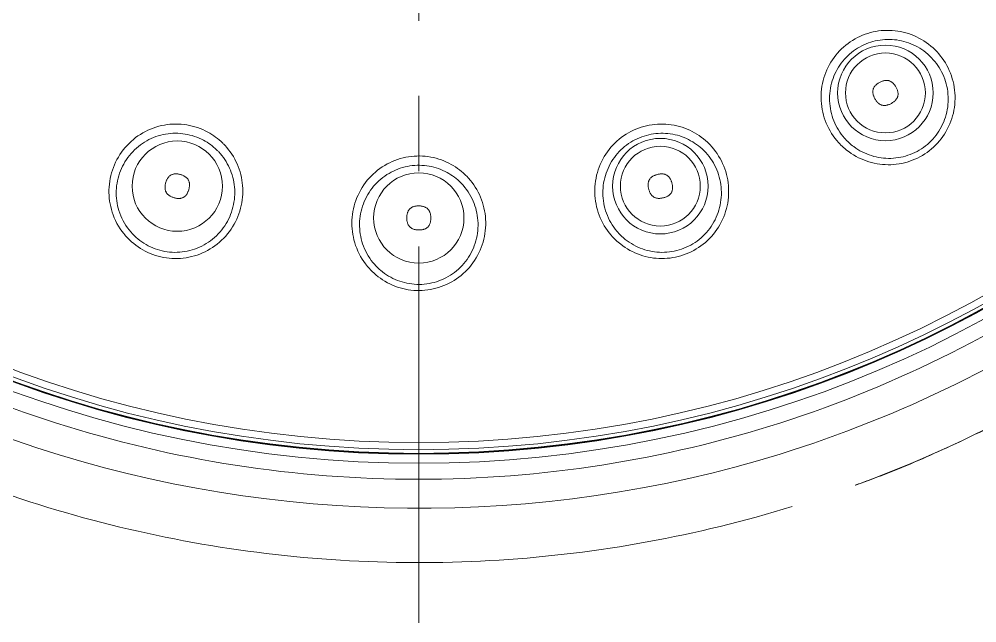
# Model space of a CAD drawing. Header units: millimetres. Extents: x 1435 to 2029, y -1230 to -810.
# Drawn here: x 1685.13 to 1716.94, y -946.47 to -926.41 of the extents above; entities that cross this region are included whole.
import ezdxf

# ---------------------------------------------------------------- set-up
doc = ezdxf.new("R2010")
doc.units = ezdxf.units.MM
doc.header["$LTSCALE"] = 10
doc.linetypes.add('CENTER', pattern=[2, 1.25, -0.25, 0.25, -0.25])
doc.layers.add('41', color=7, linetype='Continuous')
doc.layers.add('CL', color=1, linetype='CENTER')

msp = doc.modelspace()

# ---------------------------------------------------------------- linework, layer by layer
at = {"layer": '41', "color": 3, "linetype": 'Continuous', "lineweight": 5, "extrusion": (0, 0, -1)}
for centre, radius in [((-1698.40274, -902.01799), 39.1474), ((-1698.40274, -902.01799), 38.81921), ((-1698.40274, -902.01799), 38.46191), ((-1713.90274, -928.86478), 1.5866), ((-1706.42613, -931.96169), 1.5866)]:
    msp.add_circle(centre, radius, dxfattribs=at)
at = {"layer": '41', "color": 3, "linetype": 'Continuous', "lineweight": 5}
for centre, radius in [((1698.40274, -902.01799), 38.84741), ((1713.90274, -928.86478), 1.32679), ((1706.42613, -931.96169), 1.32679)]:
    msp.add_circle(centre, radius, dxfattribs=at)
at = {"layer": '41', "color": 7, "linetype": 'Continuous', "lineweight": 5, "extrusion": (0, 0, -1)}
for centre, radius in [((-1698.40274, -902.01799), 38.82819), ((-1690.37935, -931.96169), 1.5), ((-1698.40274, -933.01799), 1.5)]:
    msp.add_circle(centre, radius, dxfattribs=at)
at = {"layer": '41', "color": 7, "linetype": 'Continuous', "lineweight": 5}
msp.add_circle((1698.40274, -902.01799), 38.69737, dxfattribs=at)
for points, degree, knots in [([(1710.80763, -861.43355), (1704.43785, -859.4729), (1697.70682, -859.05988), (1687.92136, -860.75512), (1684.77073, -861.68737), (1678.69198, -864.28703), (1675.79006, -865.95192), (1670.51201, -869.86368), (1668.07071, -872.16193), (1663.82125, -877.21594), (1662.01189, -879.9591), (1659.02718, -885.87989), (1657.88594, -889.00565), (1656.36149, -895.4016), (1655.96541, -898.7412), (1655.9695, -908.6206), (1657.55294, -915.22506), (1661.9922, -924.04122), (1663.84319, -926.8498), (1668.07896, -931.88137), (1670.48537, -934.15303), (1675.82524, -938.10922), (1678.6784, -939.74049), (1684.73708, -942.33594), (1687.95791, -943.28799), (1694.43301, -944.40824), (1697.76031, -944.59295), (1704.37607, -944.17223), (1707.6233, -943.58234), (1710.80817, -942.60197)], 3, [0, 0, 0, 0, 0.125, 0.125, 0.1875, 0.1875, 0.25, 0.25, 0.3125, 0.3125, 0.375, 0.375, 0.4375, 0.4375, 0.5, 0.5, 0.625, 0.625, 0.6875, 0.6875, 0.75, 0.75, 0.8125, 0.8125, 0.875, 0.875, 0.9375, 0.9375, 1, 1, 1, 1]), ([(1712.91284, -941.89358), (1716.21508, -940.68522), (1719.33043, -939.07955), (1723.97069, -935.91372), (1725.64883, -934.57235), (1728.72997, -931.70672), (1730.13581, -930.14697), (1731.43146, -928.55837)], 3, [0, 0, 0, 0, 0.45249129, 0.45249129, 0.72624564, 0.72624564, 1, 1, 1, 1]), ([(1713.55633, -929.06478), (1713.35776, -928.71323), (1713.70274, -928.51837), (1714.04779, -928.32347), (1714.24915, -928.66478)], 2, [0, 0, 0, 0.5, 0.5, 1, 1, 1]), ([(1714.24915, -928.66478), (1714.44773, -929.01633), (1714.10274, -929.21119), (1713.75769, -929.40609), (1713.55633, -929.06478)], 2, [0, 0, 0, 0.5, 0.5, 1, 1, 1]), ([(1689.99298, -931.85817), (1690.10115, -931.46917), (1690.48288, -931.57532), (1690.86468, -931.6815), (1690.76572, -932.06522)], 2, [0, 0, 0, 0.5, 0.5, 1, 1, 1]), ([(1706.03976, -932.06522), (1705.93894, -931.67425), (1706.32261, -931.57532), (1706.70634, -931.47637), (1706.8125, -931.85817)], 2, [0, 0, 0, 0.5, 0.5, 1, 1, 1]), ([(1690.76572, -932.06522), (1690.65756, -932.45422), (1690.27583, -932.34806), (1689.89403, -932.24189), (1689.99298, -931.85817)], 2, [0, 0, 0, 0.5, 0.5, 1, 1, 1]), ([(1706.8125, -931.85817), (1706.91333, -932.24913), (1706.52966, -932.34806), (1706.14593, -932.44701), (1706.03976, -932.06522)], 2, [0, 0, 0, 0.5, 0.5, 1, 1, 1]), ([(1698.00274, -933.01799), (1698.00654, -932.61425), (1698.40274, -932.61799), (1698.79901, -932.62173), (1698.80274, -933.01799)], 2, [0, 0, 0, 0.5, 0.5, 1, 1, 1]), ([(1698.80274, -933.01799), (1698.79894, -933.42173), (1698.40274, -933.41799), (1698.00647, -933.41425), (1698.00274, -933.01799)], 2, [0, 0, 0, 0.5, 0.5, 1, 1, 1]), ([(1712.89293, -941.89136), (1713.04392, -941.84038), (1713.94041, -941.52962), (1715.54827, -940.84622), (1717.21581, -940.05735), (1718.15088, -939.56819), (1718.37933, -939.44587)], 3, [0, 0, 0, 0, 0.07947082, 0.473315, 0.87066293, 1, 1, 1, 1])]:
    msp.add_open_spline(points, degree=degree, knots=knots, dxfattribs=at)
at = {"layer": '41', "color": 3, "linetype": 'Continuous', "lineweight": 5}
for points, knots in [([(1730.13435, -927.32983), (1727.50598, -930.63116), (1724.45271, -933.46965), (1717.48903, -938.14516), (1713.66896, -939.92341), (1701.61907, -943.40742), (1692.83378, -943.15063), (1681.04048, -939.02241), (1677.27538, -937.00836), (1670.62627, -932.00246), (1667.64716, -928.93741), (1662.83208, -922.14946), (1660.92504, -918.32807), (1658.39607, -910.39283), (1657.73907, -906.19871), (1657.74274, -897.80204), (1658.41335, -893.55771), (1660.9641, -885.61714), (1662.8646, -881.82521), (1670.14191, -871.6132), (1677.08091, -866.38542), (1689.00801, -862.23172), (1693.10014, -861.48266), (1701.51783, -861.2585), (1705.66341, -861.7935), (1713.71948, -864.13161), (1717.53553, -865.91697), (1724.47376, -870.58562), (1727.56233, -873.4756), (1730.13487, -876.70681)], [0, 0, 0, 0, 0.0625, 0.0625, 0.125, 0.125, 0.25, 0.25, 0.3125, 0.3125, 0.375, 0.375, 0.4375, 0.4375, 0.5, 0.5, 0.5625, 0.5625, 0.625, 0.625, 0.75, 0.75, 0.8125, 0.8125, 0.875, 0.875, 0.9375, 0.9375, 1, 1, 1, 1]), ([(1729.36542, -877.33787), (1724.24212, -870.89578), (1717.19666, -866.14876), (1705.40494, -862.75058), (1701.3571, -862.23616), (1693.14841, -862.47134), (1689.1578, -863.20971), (1677.52705, -867.28659), (1670.7714, -872.39682), (1663.68855, -882.3734), (1661.84131, -886.07445), (1659.3653, -893.82577), (1658.71928, -897.98009), (1658.72811, -910.17906), (1661.31775, -918.32302), (1668.41489, -928.32004), (1671.2618, -931.25181), (1677.81644, -936.18764), (1681.39353, -938.10366), (1689.15107, -940.82491), (1693.15378, -941.56401), (1701.33659, -941.80004), (1705.41023, -941.2833), (1717.171, -937.89574), (1724.24173, -933.14069), (1729.36544, -926.6981)], [0, 0, 0, 0, 0.125, 0.125, 0.1875, 0.1875, 0.25, 0.25, 0.375, 0.375, 0.4375, 0.4375, 0.5, 0.5, 0.625, 0.625, 0.6875, 0.6875, 0.75, 0.75, 0.8125, 0.8125, 0.875, 0.875, 1, 1, 1, 1]), ([(1715.48505, -927.37027), (1715.66667, -927.53602), (1715.8224, -927.73424), (1715.94044, -927.94955), (1716.06298, -928.17307), (1716.14817, -928.42115), (1716.18862, -928.67331), (1716.22906, -928.92537), (1716.22587, -929.18862), (1716.17853, -929.44066), (1716.13183, -929.68935), (1716.04075, -929.93417), (1715.91232, -930.1537), (1715.7865, -930.36878), (1715.62124, -930.56564), (1715.4303, -930.72703), (1715.24281, -930.88551), (1715.02533, -931.0142), (1714.79615, -931.10228), (1714.56872, -931.18968), (1714.32356, -931.23953), (1714.08081, -931.24821), (1713.83662, -931.25694), (1713.5883, -931.22432), (1713.35562, -931.15373), (1713.11904, -931.08196), (1712.89227, -930.96907), (1712.69299, -930.82469), (1712.56683, -930.73329), (1712.44979, -930.62823), (1712.34547, -930.5129), (1712.17543, -930.32492), (1712.03595, -930.10503), (1711.93834, -929.87122), (1711.83999, -929.63559), (1711.78146, -929.37925), (1711.76816, -929.12352), (1711.75493, -928.86905), (1711.78618, -928.608), (1711.86009, -928.36281), (1711.93278, -928.12164), (1712.04889, -927.88899), (1712.19911, -927.68529), (1712.34625, -927.48577), (1712.53029, -927.30842), (1712.73579, -927.16868), (1712.93815, -927.03107), (1713.16691, -926.9261), (1713.40294, -926.86237), (1713.63817, -926.79886), (1713.887, -926.77453), (1714.12918, -926.79077), (1714.37371, -926.80716), (1714.61804, -926.86528), (1714.84287, -926.95971), (1715.07767, -927.05834), (1715.29773, -927.19932), (1715.48505, -927.37027)], [0, 0, 0, 0, 0.05322447, 0.05322447, 0.05322447, 0.10853912, 0.10853912, 0.10853912, 0.1638439, 0.1638439, 0.1638439, 0.21841414, 0.21841414, 0.21841414, 0.27186265, 0.27186265, 0.27186265, 0.32432588, 0.32432588, 0.32432588, 0.37636987, 0.37636987, 0.37636987, 0.42871445, 0.42871445, 0.42871445, 0.48193844, 0.48193844, 0.48193844, 0.51535636, 0.51535636, 0.51535636, 0.57030737, 0.57030737, 0.57030737, 0.62570038, 0.62570038, 0.62570038, 0.6808302, 0.6808302, 0.6808302, 0.73505244, 0.73505244, 0.73505244, 0.78814833, 0.78814833, 0.78814833, 0.84041218, 0.84041218, 0.84041218, 0.89248192, 0.89248192, 0.89248192, 0.94505135, 0.94505135, 0.94505135, 1, 1, 1, 1]), ([(1715.32073, -927.58676), (1715.31653, -927.58302), (1715.31231, -927.57931), (1715.30808, -927.57561), (1715.14264, -927.43106), (1714.95, -927.31247), (1714.74518, -927.22989), (1714.54881, -927.15073), (1714.3362, -927.10266), (1714.1235, -927.09016), (1713.91189, -927.07772), (1713.69469, -927.10025), (1713.48924, -927.15657), (1713.28358, -927.21295), (1713.08423, -927.30475), (1712.90754, -927.42462), (1712.72798, -927.54643), (1712.56689, -927.70059), (1712.43747, -927.8739), (1712.30486, -928.05149), (1712.20173, -928.25418), (1712.13605, -928.46443), (1712.06891, -928.67939), (1712.03893, -928.90835), (1712.04775, -929.13196), (1712.05666, -929.358), (1712.1054, -929.58492), (1712.18943, -929.79408), (1712.27323, -930.00265), (1712.39439, -930.19931), (1712.54314, -930.36803), (1712.63466, -930.47183), (1712.73769, -930.56662), (1712.84907, -930.64931), (1713.02529, -930.78014), (1713.22666, -930.88306), (1713.43733, -930.94906), (1713.64475, -931.01404), (1713.86677, -931.04493), (1714.08536, -931.03836), (1714.30273, -931.03183), (1714.52267, -930.98802), (1714.72658, -930.91009), (1714.93208, -930.83156), (1715.12711, -930.71611), (1715.29479, -930.57376), (1715.46555, -930.4288), (1715.61293, -930.25172), (1715.7244, -930.05851), (1715.83813, -929.86137), (1715.91788, -929.64165), (1715.95752, -929.41902), (1715.99764, -929.19365), (1715.99792, -928.95874), (1715.95918, -928.73447), (1715.92052, -928.51069), (1715.842, -928.29117), (1715.73048, -928.09401), (1715.62349, -927.90488), (1715.48341, -927.73134), (1715.32073, -927.58676)], [0, 0, 0, 0, 0.00135797, 0.00135797, 0.00135797, 0.0551765, 0.0551765, 0.0551765, 0.10673344, 0.10673344, 0.10673344, 0.15804033, 0.15804033, 0.15804033, 0.20941295, 0.20941295, 0.20941295, 0.26164171, 0.26164171, 0.26164171, 0.31517988, 0.31517988, 0.31517988, 0.36992364, 0.36992364, 0.36992364, 0.42525858, 0.42525858, 0.42525858, 0.48042685, 0.48042685, 0.48042685, 0.51407479, 0.51407479, 0.51407479, 0.56776259, 0.56776259, 0.56776259, 0.62062222, 0.62062222, 0.62062222, 0.67319686, 0.67319686, 0.67319686, 0.72619824, 0.72619824, 0.72619824, 0.78019186, 0.78019186, 0.78019186, 0.83529576, 0.83529576, 0.83529576, 0.8910682, 0.8910682, 0.8910682, 0.94669852, 0.94669852, 0.94669852, 1, 1, 1, 1]), ([(1691.8892, -930.53156), (1691.91595, -930.55779), (1691.94203, -930.5847), (1691.96739, -930.61223), (1692.13333, -930.79233), (1692.27043, -931.00253), (1692.36843, -931.22562), (1692.46819, -931.45274), (1692.53015, -931.69931), (1692.55004, -931.94552), (1692.57033, -932.1966), (1692.54743, -932.45411), (1692.4835, -932.69731), (1692.41872, -932.94371), (1692.31, -933.18219), (1692.16608, -933.39292), (1692.02206, -933.60378), (1691.83869, -933.79274), (1691.63098, -933.94321), (1691.42586, -934.09181), (1691.19114, -934.20702), (1690.94667, -934.27813), (1690.7071, -934.34782), (1690.45137, -934.37707), (1690.20139, -934.36279), (1689.95605, -934.34877), (1689.70941, -934.29243), (1689.48225, -934.19845), (1689.25705, -934.10529), (1689.04482, -933.97264), (1688.86271, -933.81174), (1688.76848, -933.72849), (1688.68114, -933.63696), (1688.60253, -933.5392), (1688.43209, -933.32727), (1688.2996, -933.08028), (1688.217, -932.82274), (1688.14094, -932.58563), (1688.10472, -932.33296), (1688.11062, -932.08492), (1688.11663, -931.83197), (1688.16662, -931.57696), (1688.25641, -931.34059), (1688.34705, -931.10197), (1688.4808, -930.87574), (1688.64691, -930.68102), (1688.81237, -930.48706), (1689.01466, -930.31894), (1689.23703, -930.19169), (1689.4559, -930.06644), (1689.70048, -929.97729), (1689.94995, -929.93271), (1690.1943, -929.88904), (1690.45023, -929.88694), (1690.69587, -929.92702), (1690.93757, -929.96645), (1691.17601, -930.0478), (1691.39131, -930.16418), (1691.57298, -930.26238), (1691.7422, -930.38738), (1691.8892, -930.53156)], [0, 0, 0, 0, 0.00792049, 0.00792049, 0.00792049, 0.06043734, 0.06043734, 0.06043734, 0.11391001, 0.11391001, 0.11391001, 0.16845772, 0.16845772, 0.16845772, 0.2237428, 0.2237428, 0.2237428, 0.27907914, 0.27907914, 0.27907914, 0.33372994, 0.33372994, 0.33372994, 0.38727115, 0.38727115, 0.38727115, 0.43979786, 0.43979786, 0.43979786, 0.491851, 0.491851, 0.491851, 0.51850541, 0.51850541, 0.51850541, 0.57707034, 0.57707034, 0.57707034, 0.63082929, 0.63082929, 0.63082929, 0.68567296, 0.68567296, 0.68567296, 0.74105743, 0.74105743, 0.74105743, 0.79623897, 0.79623897, 0.79623897, 0.85055128, 0.85055128, 0.85055128, 0.90373511, 0.90373511, 0.90373511, 0.95604774, 0.95604774, 0.95604774, 1, 1, 1, 1]), ([(1707.98832, -930.50239), (1707.99558, -930.50921), (1708.00278, -930.51607), (1708.00994, -930.52298), (1708.18958, -930.69632), (1708.34137, -930.90239), (1708.45366, -931.12438), (1708.56797, -931.35038), (1708.64445, -931.59905), (1708.67694, -931.85012), (1708.7097, -932.10333), (1708.69858, -932.36604), (1708.644, -932.61622), (1708.58968, -932.86518), (1708.49072, -933.10877), (1708.35479, -933.32581), (1708.22109, -933.53927), (1708.04777, -933.73308), (1707.84917, -933.88996), (1707.65468, -934.04361), (1707.43044, -934.16614), (1707.19543, -934.24676), (1706.96402, -934.32614), (1706.71577, -934.3671), (1706.47138, -934.36638), (1706.22779, -934.36566), (1705.98141, -934.32359), (1705.75212, -934.24416), (1705.52054, -934.16394), (1705.30015, -934.04352), (1705.10813, -933.89321), (1704.99381, -933.80372), (1704.88793, -933.70271), (1704.79334, -933.59308), (1704.62348, -933.39623), (1704.48682, -933.1666), (1704.39471, -932.92422), (1704.30443, -932.68668), (1704.25436, -932.43027), (1704.24871, -932.17603), (1704.24304, -931.92063), (1704.28211, -931.66027), (1704.36327, -931.41702), (1704.44369, -931.17601), (1704.56778, -930.94498), (1704.72567, -930.74423), (1704.88061, -930.54724), (1705.07253, -930.37385), (1705.28536, -930.23953), (1705.49399, -930.10786), (1705.72858, -930.01005), (1705.96932, -929.95459), (1706.20718, -929.8998), (1706.45759, -929.88481), (1706.69983, -929.91055), (1706.94232, -929.93632), (1707.1832, -930.00353), (1707.40325, -930.1061), (1707.61726, -930.20587), (1707.81705, -930.34148), (1707.98832, -930.50239)], [0, 0, 0, 0, 0.00211978, 0.00211978, 0.00211978, 0.05603738, 0.05603738, 0.05603738, 0.11094699, 0.11094699, 0.11094699, 0.16634547, 0.16634547, 0.16634547, 0.22148216, 0.22148216, 0.22148216, 0.27570679, 0.27570679, 0.27570679, 0.32879566, 0.32879566, 0.32879566, 0.38104764, 0.38104764, 0.38104764, 0.43311287, 0.43311287, 0.43311287, 0.48569523, 0.48569523, 0.48569523, 0.51672102, 0.51672102, 0.51672102, 0.57300685, 0.57300685, 0.57300685, 0.6281307, 0.6281307, 0.6281307, 0.68352364, 0.68352364, 0.68352364, 0.73841352, 0.73841352, 0.73841352, 0.79226777, 0.79226777, 0.79226777, 0.84503904, 0.84503904, 0.84503904, 0.8971613, 0.8971613, 0.8971613, 0.94932336, 0.94932336, 0.94932336, 1, 1, 1, 1]), ([(1691.68728, -930.75554), (1691.55802, -930.6306), (1691.40969, -930.52224), (1691.25064, -930.43698), (1691.0625, -930.33613), (1690.85452, -930.2654), (1690.64371, -930.23068), (1690.42926, -930.19535), (1690.20595, -930.19634), (1689.9925, -930.23309), (1689.77373, -930.27075), (1689.55913, -930.34701), (1689.36656, -930.45461), (1689.16981, -930.56454), (1688.99042, -930.71024), (1688.8429, -930.87879), (1688.69394, -931.04899), (1688.57325, -931.24722), (1688.49038, -931.45687), (1688.40789, -931.66554), (1688.36058, -931.89123), (1688.35241, -932.11569), (1688.34437, -932.33648), (1688.37399, -932.562), (1688.43955, -932.77407), (1688.51087, -933.0048), (1688.62729, -933.2267), (1688.77832, -933.41732), (1688.84802, -933.5053), (1688.92568, -933.58774), (1689.00964, -933.66273), (1689.17192, -933.80767), (1689.36174, -933.92728), (1689.56339, -934.01107), (1689.76679, -934.0956), (1689.98802, -934.14602), (1690.20786, -934.15804), (1690.43184, -934.17029), (1690.66092, -934.14302), (1690.87495, -934.07929), (1691.09328, -934.01429), (1691.30243, -933.90947), (1691.48441, -933.77492), (1691.66845, -933.63885), (1691.83015, -933.46849), (1691.95622, -933.279), (1692.08187, -933.09015), (1692.17575, -932.87702), (1692.23037, -932.65739), (1692.28405, -932.44153), (1692.3013, -932.21355), (1692.28045, -931.99164), (1692.26011, -931.77523), (1692.20299, -931.55892), (1692.11287, -931.35984), (1692.02484, -931.1654), (1691.903, -930.98239), (1691.7562, -930.82557), (1691.73383, -930.80167), (1691.71084, -930.77831), (1691.68728, -930.75554)], [0, 0, 0, 0, 0.04328294, 0.04328294, 0.04328294, 0.09469813, 0.09469813, 0.09469813, 0.14702144, 0.14702144, 0.14702144, 0.20066764, 0.20066764, 0.20066764, 0.25548677, 0.25548677, 0.25548677, 0.31083531, 0.31083531, 0.31083531, 0.36591152, 0.36591152, 0.36591152, 0.42007544, 0.42007544, 0.42007544, 0.47919032, 0.47919032, 0.47919032, 0.50610604, 0.50610604, 0.50610604, 0.558688, 0.558688, 0.558688, 0.61175101, 0.61175101, 0.61175101, 0.66583495, 0.66583495, 0.66583495, 0.72101412, 0.72101412, 0.72101412, 0.7768069, 0.7768069, 0.7768069, 0.83238907, 0.83238907, 0.83238907, 0.88698741, 0.88698741, 0.88698741, 0.94021171, 0.94021171, 0.94021171, 0.99218367, 0.99218367, 0.99218367, 1, 1, 1, 1]), ([(1707.81075, -930.72338), (1707.65878, -930.58403), (1707.48222, -930.46688), (1707.29338, -930.38101), (1707.1002, -930.29317), (1706.8892, -930.23593), (1706.67685, -930.21453), (1706.46541, -930.19321), (1706.24703, -930.20691), (1706.03942, -930.25485), (1705.82938, -930.30336), (1705.62464, -930.38826), (1705.44215, -930.5023), (1705.25546, -930.61896), (1705.0868, -930.76937), (1704.94993, -930.94026), (1704.80973, -931.11532), (1704.69885, -931.31681), (1704.62583, -931.52729), (1704.55169, -931.741), (1704.51441, -931.96999), (1704.51641, -932.19512), (1704.51841, -932.42041), (1704.55976, -932.64807), (1704.63697, -932.85955), (1704.71606, -933.07618), (1704.83511, -933.28198), (1704.98428, -933.45892), (1705.06752, -933.55766), (1705.16101, -933.6488), (1705.26223, -933.72969), (1705.43242, -933.86568), (1705.62859, -933.97508), (1705.83525, -934.04826), (1706.03994, -934.12075), (1706.26051, -934.15959), (1706.47871, -934.16093), (1706.69764, -934.16226), (1706.92032, -934.1258), (1707.12761, -934.0545), (1707.33814, -933.98209), (1707.53887, -933.87164), (1707.71238, -933.73321), (1707.88951, -933.59189), (1708.04352, -933.41729), (1708.16147, -933.2254), (1708.28129, -933.03046), (1708.36748, -932.812), (1708.41344, -932.58932), (1708.45952, -932.36602), (1708.46654, -932.13209), (1708.43446, -931.90722), (1708.40277, -931.68508), (1708.3321, -931.46564), (1708.22812, -931.26671), (1708.12251, -931.06468), (1707.97951, -930.87815), (1707.81075, -930.72338)], [0, 0, 0, 0, 0.05025594, 0.05025594, 0.05025594, 0.10171853, 0.10171853, 0.10171853, 0.15297091, 0.15297091, 0.15297091, 0.20484393, 0.20484393, 0.20484393, 0.25793336, 0.25793336, 0.25793336, 0.31232688, 0.31232688, 0.31232688, 0.36755185, 0.36755185, 0.36755185, 0.42280697, 0.42280697, 0.42280697, 0.47945278, 0.47945278, 0.47945278, 0.51073825, 0.51073825, 0.51073825, 0.5638194, 0.5638194, 0.5638194, 0.61640697, 0.61640697, 0.61640697, 0.66918942, 0.66918942, 0.66918942, 0.72281653, 0.72281653, 0.72281653, 0.77757725, 0.77757725, 0.77757725, 0.83320596, 0.83320596, 0.83320596, 0.88897445, 0.88897445, 0.88897445, 0.94404044, 0.94404044, 0.94404044, 1, 1, 1, 1]), ([(1699.94044, -931.58068), (1699.95833, -931.59791), (1699.97593, -931.61544), (1699.99323, -931.63325), (1700.16532, -931.81046), (1700.30896, -932.01887), (1700.41335, -932.24148), (1700.51984, -932.46858), (1700.58839, -932.71657), (1700.6139, -932.96544), (1700.63981, -933.21825), (1700.62201, -933.4789), (1700.56185, -933.72598), (1700.50142, -933.97419), (1700.39648, -934.21564), (1700.2553, -934.4297), (1700.11539, -934.64184), (1699.93584, -934.83305), (1699.73145, -934.98628), (1699.53089, -935.13664), (1699.30067, -935.25464), (1699.06032, -935.32948), (1698.82477, -935.40282), (1698.57289, -935.43676), (1698.32599, -935.42818), (1698.0821, -935.41971), (1697.83636, -935.36956), (1697.60902, -935.28218), (1697.38146, -935.19471), (1697.16614, -935.06764), (1696.98006, -934.91179), (1696.87678, -934.82529), (1696.78114, -934.72911), (1696.69539, -934.62569), (1696.52538, -934.42066), (1696.39113, -934.18179), (1696.30414, -933.93134), (1696.22152, -933.69343), (1696.17905, -933.43844), (1696.17989, -933.187), (1696.18075, -932.93216), (1696.22616, -932.67391), (1696.31265, -932.43372), (1696.39916, -932.1935), (1696.52925, -931.9646), (1696.69256, -931.76686), (1696.85378, -931.57165), (1697.05199, -931.40132), (1697.27068, -931.2712), (1697.485, -931.14369), (1697.72506, -931.05124), (1697.97048, -931.00233), (1698.21143, -930.9543), (1698.46425, -930.9469), (1698.70767, -930.98079), (1698.94908, -931.0144), (1699.18786, -931.08951), (1699.40458, -931.19951), (1699.60044, -931.29893), (1699.78291, -931.42896), (1699.94044, -931.58068)], [0, 0, 0, 0, 0.00527135, 0.00527135, 0.00527135, 0.05843804, 0.05843804, 0.05843804, 0.11269207, 0.11269207, 0.11269207, 0.1678247, 0.1678247, 0.1678247, 0.22322671, 0.22322671, 0.22322671, 0.27813764, 0.27813764, 0.27813764, 0.3320116, 0.3320116, 0.3320116, 0.38478983, 0.38478983, 0.38478983, 0.43690739, 0.43690739, 0.43690739, 0.48906398, 0.48906398, 0.48906398, 0.51773522, 0.51773522, 0.51773522, 0.57525298, 0.57525298, 0.57525298, 0.62979268, 0.62979268, 0.62979268, 0.68509049, 0.68509049, 0.68509049, 0.74040764, 0.74040764, 0.74040764, 0.79501693, 0.79501693, 0.79501693, 0.84851868, 0.84851868, 0.84851868, 0.90102751, 0.90102751, 0.90102751, 0.95308649, 0.95308649, 0.95308649, 1, 1, 1, 1]), ([(1699.75, -931.80419), (1699.61085, -931.67286), (1699.45024, -931.5604), (1699.2781, -931.47448), (1699.08833, -931.37975), (1698.87967, -931.31511), (1698.66874, -931.28619), (1698.45634, -931.25706), (1698.23589, -931.26343), (1698.0256, -931.3047), (1697.81101, -931.34681), (1697.60102, -931.42645), (1697.41309, -931.53633), (1697.22044, -931.64898), (1697.04548, -931.79658), (1696.90241, -931.96594), (1696.75664, -932.13852), (1696.63978, -932.33854), (1696.56091, -932.54888), (1696.48161, -932.76039), (1696.43846, -932.98822), (1696.4347, -933.2136), (1696.43097, -933.43695), (1696.46579, -933.66397), (1696.53666, -933.87632), (1696.61147, -934.10047), (1696.72887, -934.31489), (1696.87882, -934.49931), (1696.95455, -934.59245), (1697.03929, -934.67919), (1697.13102, -934.75726), (1697.29636, -934.89798), (1697.48848, -935.013), (1697.69192, -935.09222), (1697.89518, -935.17136), (1698.11541, -935.21688), (1698.33396, -935.22456), (1698.55519, -935.23234), (1698.78103, -935.20153), (1698.99178, -935.13508), (1699.20682, -935.06727), (1699.41247, -934.96038), (1699.59092, -934.82453), (1699.77267, -934.68618), (1699.93161, -934.51376), (1700.05455, -934.32303), (1700.1784, -934.13088), (1700.26938, -933.91463), (1700.3204, -933.69293), (1700.37103, -933.47294), (1700.3838, -933.24146), (1700.3578, -933.01744), (1700.33232, -932.79796), (1700.26896, -932.57976), (1700.1723, -932.38028), (1700.0688, -932.16666), (1699.92376, -931.9682), (1699.75, -931.80419)], [0, 0, 0, 0, 0.0463376, 0.0463376, 0.0463376, 0.09756089, 0.09756089, 0.09756089, 0.14915803, 0.14915803, 0.14915803, 0.20183183, 0.20183183, 0.20183183, 0.25584594, 0.25584594, 0.25584594, 0.31088753, 0.31088753, 0.31088753, 0.36622636, 0.36622636, 0.36622636, 0.42104951, 0.42104951, 0.42104951, 0.4790333, 0.4790333, 0.4790333, 0.50796851, 0.50796851, 0.50796851, 0.56063779, 0.56063779, 0.56063779, 0.61327834, 0.61327834, 0.61327834, 0.66658717, 0.66658717, 0.66658717, 0.7209951, 0.7209951, 0.7209951, 0.77641296, 0.77641296, 0.77641296, 0.83222687, 0.83222687, 0.83222687, 0.88758543, 0.88758543, 0.88758543, 0.94179929, 0.94179929, 0.94179929, 1, 1, 1, 1])]:
    msp.add_open_spline(points, degree=3, knots=knots, dxfattribs=at)
at = {"layer": 'CL', "lineweight": 5}
msp.add_line((1698.40274, -946.46678), (1698.40274, -857.5695), dxfattribs=at)

doc.saveas('drawing.dxf')
